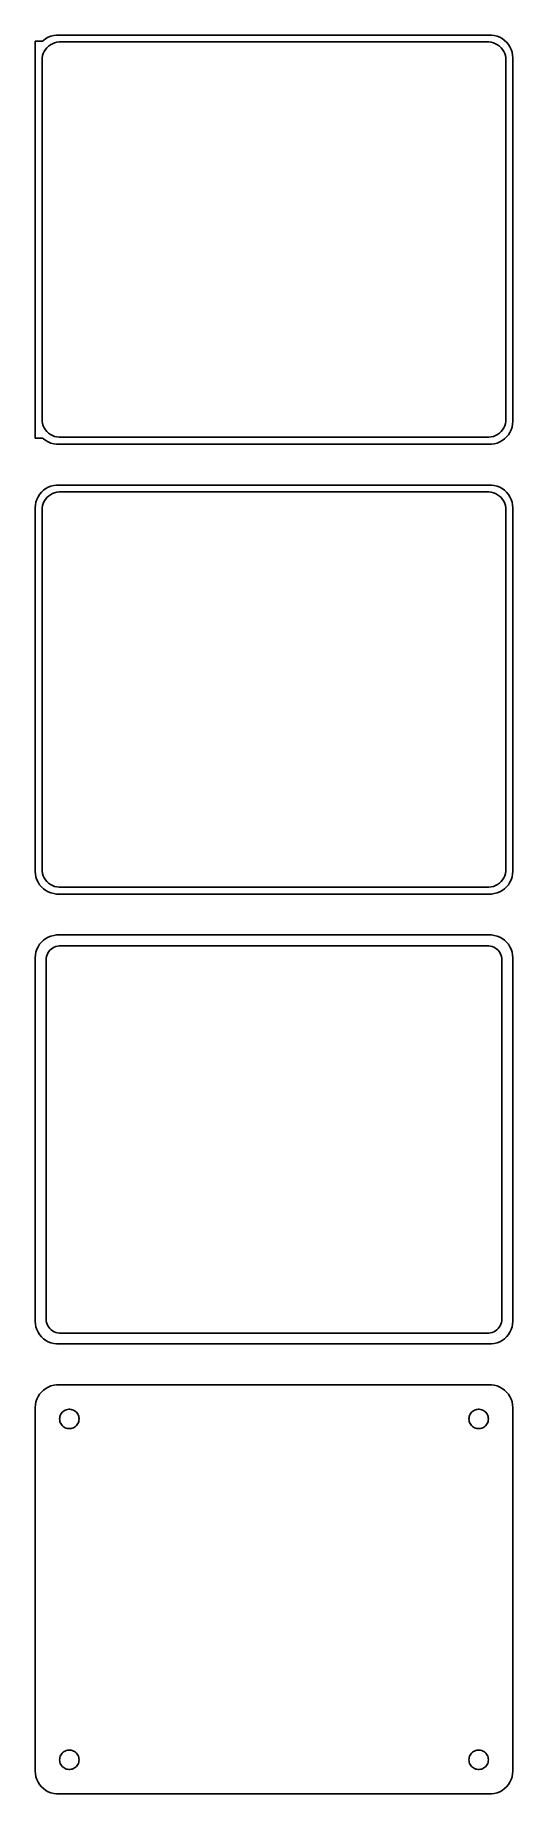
# Model space of a CAD drawing. Header units: metres. Extents: x -52 to 52, y 351 to 738.
import ezdxf

# ---------------------------------------------------------------- set-up
doc = ezdxf.new("R2010")
doc.units = ezdxf.units.M

msp = doc.modelspace()

# ---------------------------------------------------------------- linework, layer by layer
for p, q in [((-50.9, 736.653), (-52.5, 736.653)), ((-52.5, 736.653), (-52.5, 649.347)), ((-50.6871, 736.853), (-50.9, 736.653)), ((-50.1791, 737.222), (-50.6871, 736.853)), ((-49.6289, 737.524), (-50.1791, 737.222)), ((-49.9159, 735.238), (-49.5497, 735.582)), ((-49.0451, 737.755), (-49.6289, 737.524)), ((-49.5497, 735.582), (-49.1433, 735.877)), ((-49.1433, 735.877), (-48.7031, 736.119)), ((-48.4369, 737.911), (-49.0451, 737.755)), ((-48.7031, 736.119), (-48.2361, 736.304)), ((-47.8139, 737.99), (-48.4369, 737.911)), ((-48.2361, 736.304), (-47.7495, 736.429)), ((47.8139, 737.99), (-47.8139, 737.99)), ((-47.7495, 736.429), (-47.2512, 736.492)), ((-47.2512, 736.492), (47.2512, 736.492)), ((47.2512, 736.492), (47.7495, 736.429)), ((47.7495, 736.429), (48.2361, 736.304)), ((48.4369, 737.911), (47.8139, 737.99)), ((48.2361, 736.304), (48.7031, 736.119)), ((49.0451, 737.755), (48.4369, 737.911)), ((48.7031, 736.119), (49.1433, 735.877)), ((49.6289, 737.524), (49.0451, 737.755)), ((49.1433, 735.877), (49.5497, 735.582)), ((49.5497, 735.582), (49.9159, 735.238)), ((50.1791, 737.222), (49.6289, 737.524)), ((50.6871, 736.853), (50.1791, 737.222)), ((51.1448, 736.423), (50.6871, 736.853)), ((51.5451, 735.939), (51.1448, 736.423)), ((51.8815, 735.409), (51.5451, 735.939)), ((52.1489, 734.841), (51.8815, 735.409)), ((-51, 732.5), (-50.9685, 733.001)), ((-51, 653.5), (-51, 732.5)), ((-50.9685, 733.001), (-50.8743, 733.495)), ((-50.8743, 733.495), (-50.7191, 733.972)), ((-50.7191, 733.972), (-50.5052, 734.427)), ((-50.5052, 734.427), (-50.2361, 734.851)), ((-50.2361, 734.851), (-49.9159, 735.238)), ((49.9159, 735.238), (50.2361, 734.851)), ((50.2361, 734.851), (50.5052, 734.427)), ((50.5052, 734.427), (50.7191, 733.972)), ((50.7191, 733.972), (50.8743, 733.495)), ((50.8743, 733.495), (50.9685, 733.001)), ((50.9685, 733.001), (51, 732.5)), ((51, 732.5), (51, 653.5)), ((52.3429, 734.243), (52.1489, 734.841)), ((52.4606, 733.627), (52.3429, 734.243)), ((52.5, 733), (52.4606, 733.627)), ((52.5, 653), (52.5, 733)), ((-50.9685, 652.999), (-51, 653.5)), ((-50.8743, 652.505), (-50.9685, 652.999)), ((-50.7191, 652.028), (-50.8743, 652.505)), ((-50.5052, 651.573), (-50.7191, 652.028)), ((-50.2361, 651.149), (-50.5052, 651.573)), ((-49.9159, 650.762), (-50.2361, 651.149)), ((-49.5497, 650.418), (-49.9159, 650.762)), ((-49.1433, 650.123), (-49.5497, 650.418)), ((49.5497, 650.418), (49.1433, 650.123)), ((49.9159, 650.762), (49.5497, 650.418)), ((50.2361, 651.149), (49.9159, 650.762)), ((50.5052, 651.573), (50.2361, 651.149)), ((50.7191, 652.028), (50.5052, 651.573)), ((50.8743, 652.505), (50.7191, 652.028)), ((50.9685, 652.999), (50.8743, 652.505)), ((51, 653.5), (50.9685, 652.999)), ((51.5451, 650.061), (51.8815, 650.591)), ((51.8815, 650.591), (52.1489, 651.159)), ((52.1489, 651.159), (52.3429, 651.757)), ((52.3429, 651.757), (52.4606, 652.373)), ((52.4606, 652.373), (52.5, 653)), ((-52.5, 649.347), (-50.9, 649.347)), ((-50.9, 649.347), (-50.6871, 649.147)), ((-50.6871, 649.147), (-50.1791, 648.778)), ((-50.1791, 648.778), (-49.6289, 648.476)), ((-49.6289, 648.476), (-49.0451, 648.245)), ((-48.7031, 649.881), (-49.1433, 650.123)), ((-49.0451, 648.245), (-48.4369, 648.089)), ((-48.2361, 649.696), (-48.7031, 649.881)), ((-48.4369, 648.089), (-47.8139, 648.01)), ((-47.7495, 649.571), (-48.2361, 649.696)), ((-47.8139, 648.01), (47.8139, 648.01)), ((-47.2512, 649.508), (-47.7495, 649.571)), ((47.2512, 649.508), (-47.2512, 649.508)), ((47.7495, 649.571), (47.2512, 649.508)), ((48.2361, 649.696), (47.7495, 649.571)), ((47.8139, 648.01), (48.4369, 648.089)), ((48.7031, 649.881), (48.2361, 649.696)), ((48.4369, 648.089), (49.0451, 648.245)), ((49.1433, 650.123), (48.7031, 649.881)), ((49.0451, 648.245), (49.6289, 648.476)), ((49.6289, 648.476), (50.1791, 648.778)), ((50.1791, 648.778), (50.6871, 649.147)), ((50.6871, 649.147), (51.1448, 649.577)), ((51.1448, 649.577), (51.5451, 650.061)), ((-49.6289, 638.524), (-50.1791, 638.222)), ((-49.0451, 638.755), (-49.6289, 638.524)), ((-48.4369, 638.911), (-49.0451, 638.755)), ((-47.8139, 638.99), (-48.4369, 638.911)), ((47.8139, 638.99), (-47.8139, 638.99)), ((48.4369, 638.911), (47.8139, 638.99)), ((49.0451, 638.755), (48.4369, 638.911)), ((49.6289, 638.524), (49.0451, 638.755)), ((50.1791, 638.222), (49.6289, 638.524)), ((-52.3429, 635.243), (-52.4606, 634.627)), ((-52.1489, 635.841), (-52.3429, 635.243)), ((-51.8815, 636.409), (-52.1489, 635.841)), ((-51.5451, 636.939), (-51.8815, 636.409)), ((-51.1448, 637.423), (-51.5451, 636.939)), ((-50.6871, 637.853), (-51.1448, 637.423)), ((-50.8743, 634.495), (-50.7191, 634.972)), ((-50.7191, 634.972), (-50.5052, 635.427)), ((-50.1791, 638.222), (-50.6871, 637.853)), ((-50.5052, 635.427), (-50.2361, 635.851)), ((-50.2361, 635.851), (-49.9159, 636.238)), ((-49.9159, 636.238), (-49.5497, 636.582)), ((-49.5497, 636.582), (-49.1433, 636.877)), ((-49.1433, 636.877), (-48.7031, 637.119)), ((-48.7031, 637.119), (-48.2361, 637.304)), ((-48.2361, 637.304), (-47.7495, 637.429)), ((-47.7495, 637.429), (-47.2512, 637.492)), ((-47.2512, 637.492), (47.2512, 637.492)), ((47.2512, 637.492), (47.7495, 637.429)), ((47.7495, 637.429), (48.2361, 637.304)), ((48.2361, 637.304), (48.7031, 637.119)), ((48.7031, 637.119), (49.1433, 636.877)), ((49.1433, 636.877), (49.5497, 636.582)), ((49.5497, 636.582), (49.9159, 636.238)), ((49.9159, 636.238), (50.2361, 635.851)), ((50.6871, 637.853), (50.1791, 638.222)), ((50.2361, 635.851), (50.5052, 635.427)), ((50.5052, 635.427), (50.7191, 634.972)), ((51.1448, 637.423), (50.6871, 637.853)), ((50.7191, 634.972), (50.8743, 634.495)), ((51.5451, 636.939), (51.1448, 637.423)), ((51.8815, 636.409), (51.5451, 636.939)), ((52.1489, 635.841), (51.8815, 636.409)), ((52.3429, 635.243), (52.1489, 635.841)), ((52.4606, 634.627), (52.3429, 635.243)), ((-52.4606, 634.627), (-52.5, 634)), ((-52.5, 634), (-52.5, 554)), ((-51, 633.5), (-50.9685, 634.001)), ((-51, 554.5), (-51, 633.5)), ((-50.9685, 634.001), (-50.8743, 634.495)), ((50.8743, 634.495), (50.9685, 634.001)), ((50.9685, 634.001), (51, 633.5)), ((51, 633.5), (51, 554.5)), ((52.5, 634), (52.4606, 634.627)), ((52.5, 554), (52.5, 634)), ((-52.5, 554), (-52.4606, 553.373)), ((-50.9685, 553.999), (-51, 554.5)), ((-50.8743, 553.505), (-50.9685, 553.999)), ((-50.7191, 553.028), (-50.8743, 553.505)), ((50.8743, 553.505), (50.7191, 553.028)), ((50.9685, 553.999), (50.8743, 553.505)), ((51, 554.5), (50.9685, 553.999)), ((52.4606, 553.373), (52.5, 554)), ((-52.4606, 553.373), (-52.3429, 552.757)), ((-52.3429, 552.757), (-52.1489, 552.159)), ((-52.1489, 552.159), (-51.8815, 551.591)), ((-51.8815, 551.591), (-51.5451, 551.061)), ((-51.5451, 551.061), (-51.1448, 550.577)), ((-51.1448, 550.577), (-50.6871, 550.147)), ((-50.5052, 552.573), (-50.7191, 553.028)), ((-50.6871, 550.147), (-50.1791, 549.778)), ((-50.2361, 552.149), (-50.5052, 552.573)), ((-49.9159, 551.762), (-50.2361, 552.149)), ((-50.1791, 549.778), (-49.6289, 549.476)), ((-49.5497, 551.418), (-49.9159, 551.762)), ((-49.1433, 551.123), (-49.5497, 551.418)), ((-48.7031, 550.881), (-49.1433, 551.123)), ((-48.2361, 550.696), (-48.7031, 550.881)), ((-47.7495, 550.571), (-48.2361, 550.696)), ((-47.2512, 550.508), (-47.7495, 550.571)), ((47.2512, 550.508), (-47.2512, 550.508)), ((47.7495, 550.571), (47.2512, 550.508)), ((48.2361, 550.696), (47.7495, 550.571)), ((48.7031, 550.881), (48.2361, 550.696)), ((49.1433, 551.123), (48.7031, 550.881)), ((49.5497, 551.418), (49.1433, 551.123)), ((49.9159, 551.762), (49.5497, 551.418)), ((49.6289, 549.476), (50.1791, 549.778)), ((50.2361, 552.149), (49.9159, 551.762)), ((50.1791, 549.778), (50.6871, 550.147)), ((50.5052, 552.573), (50.2361, 552.149)), ((50.7191, 553.028), (50.5052, 552.573)), ((50.6871, 550.147), (51.1448, 550.577)), ((51.1448, 550.577), (51.5451, 551.061)), ((51.5451, 551.061), (51.8815, 551.591)), ((51.8815, 551.591), (52.1489, 552.159)), ((52.1489, 552.159), (52.3429, 552.757)), ((52.3429, 552.757), (52.4606, 553.373)), ((-49.6289, 549.476), (-49.0451, 549.245)), ((-49.0451, 549.245), (-48.4369, 549.089)), ((-48.4369, 549.089), (-47.8139, 549.01)), ((-47.8139, 549.01), (47.8139, 549.01)), ((47.8139, 549.01), (48.4369, 549.089)), ((48.4369, 549.089), (49.0451, 549.245)), ((49.0451, 549.245), (49.6289, 549.476)), ((-51.5451, 537.939), (-51.8815, 537.409)), ((-51.1448, 538.423), (-51.5451, 537.939)), ((-50.6871, 538.853), (-51.1448, 538.423)), ((-50.1791, 539.222), (-50.6871, 538.853)), ((-49.6289, 539.524), (-50.1791, 539.222)), ((-49.0451, 539.755), (-49.6289, 539.524)), ((-48.4369, 539.911), (-49.0451, 539.755)), ((-47.8139, 539.99), (-48.4369, 539.911)), ((47.8139, 539.99), (-47.8139, 539.99)), ((48.4369, 539.911), (47.8139, 539.99)), ((49.0451, 539.755), (48.4369, 539.911)), ((49.6289, 539.524), (49.0451, 539.755)), ((50.1791, 539.222), (49.6289, 539.524)), ((50.6871, 538.853), (50.1791, 539.222)), ((51.1448, 538.423), (50.6871, 538.853)), ((51.5451, 537.939), (51.1448, 538.423)), ((51.8815, 537.409), (51.5451, 537.939)), ((-52.4606, 535.627), (-52.5, 535)), ((-52.5, 535), (-52.5, 455)), ((-52.3429, 536.243), (-52.4606, 535.627)), ((-52.1489, 536.841), (-52.3429, 536.243)), ((-51.8815, 537.409), (-52.1489, 536.841)), ((-50.1129, 534.5), (-50.0884, 534.89)), ((-50.1129, 455.5), (-50.1129, 534.5)), ((-50.0884, 534.89), (-50.0151, 535.274)), ((-50.0151, 535.274), (-49.8943, 535.646)), ((-49.8943, 535.646), (-49.7279, 536)), ((-49.7279, 536), (-49.5184, 536.33)), ((-49.5184, 536.33), (-49.2692, 536.631)), ((-49.2692, 536.631), (-48.9842, 536.899)), ((-48.9842, 536.899), (-48.668, 537.128)), ((-48.668, 537.128), (-48.3254, 537.317)), ((-48.3254, 537.317), (-47.9619, 537.461)), ((-47.9619, 537.461), (-47.5833, 537.558)), ((-47.5833, 537.558), (-47.1954, 537.607)), ((-47.1954, 537.607), (47.1954, 537.607)), ((47.1954, 537.607), (47.5833, 537.558)), ((47.5833, 537.558), (47.9619, 537.461)), ((47.9619, 537.461), (48.3254, 537.317)), ((48.3254, 537.317), (48.668, 537.128)), ((48.668, 537.128), (48.9842, 536.899)), ((48.9842, 536.899), (49.2692, 536.631)), ((49.2692, 536.631), (49.5184, 536.33)), ((49.5184, 536.33), (49.7279, 536)), ((49.7279, 536), (49.8943, 535.646)), ((49.8943, 535.646), (50.0151, 535.274)), ((50.0151, 535.274), (50.0884, 534.89)), ((50.0884, 534.89), (50.1129, 534.5)), ((50.1129, 534.5), (50.1129, 455.5)), ((52.1489, 536.841), (51.8815, 537.409)), ((52.3429, 536.243), (52.1489, 536.841)), ((52.4606, 535.627), (52.3429, 536.243)), ((52.5, 535), (52.4606, 535.627)), ((52.5, 455), (52.5, 535)), ((-52.5, 455), (-52.4606, 454.373)), ((-52.4606, 454.373), (-52.3429, 453.757)), ((-52.3429, 453.757), (-52.1489, 453.159)), ((-52.1489, 453.159), (-51.8815, 452.591)), ((-50.0884, 455.11), (-50.1129, 455.5)), ((-50.0151, 454.726), (-50.0884, 455.11)), ((-49.8943, 454.354), (-50.0151, 454.726)), ((-49.7279, 454), (-49.8943, 454.354)), ((-49.5184, 453.67), (-49.7279, 454)), ((-49.2692, 453.369), (-49.5184, 453.67)), ((-48.9842, 453.101), (-49.2692, 453.369)), ((-48.668, 452.872), (-48.9842, 453.101)), ((-48.3254, 452.683), (-48.668, 452.872)), ((48.668, 452.872), (48.3254, 452.683)), ((48.9842, 453.101), (48.668, 452.872)), ((49.2692, 453.369), (48.9842, 453.101)), ((49.5184, 453.67), (49.2692, 453.369)), ((49.7279, 454), (49.5184, 453.67)), ((49.8943, 454.354), (49.7279, 454)), ((50.0151, 454.726), (49.8943, 454.354)), ((50.0884, 455.11), (50.0151, 454.726)), ((50.1129, 455.5), (50.0884, 455.11)), ((51.8815, 452.591), (52.1489, 453.159)), ((52.1489, 453.159), (52.3429, 453.757)), ((52.3429, 453.757), (52.4606, 454.373)), ((52.4606, 454.373), (52.5, 455)), ((-51.8815, 452.591), (-51.5451, 452.061)), ((-51.5451, 452.061), (-51.1448, 451.577)), ((-51.1448, 451.577), (-50.6871, 451.147)), ((-50.6871, 451.147), (-50.1791, 450.778)), ((-50.1791, 450.778), (-49.6289, 450.476)), ((-49.6289, 450.476), (-49.0451, 450.245)), ((-49.0451, 450.245), (-48.4369, 450.089)), ((-48.4369, 450.089), (-47.8139, 450.01)), ((-47.9619, 452.539), (-48.3254, 452.683)), ((-47.5833, 452.442), (-47.9619, 452.539)), ((-47.8139, 450.01), (47.8139, 450.01)), ((-47.1954, 452.393), (-47.5833, 452.442)), ((47.1954, 452.393), (-47.1954, 452.393)), ((47.5833, 452.442), (47.1954, 452.393)), ((47.9619, 452.539), (47.5833, 452.442)), ((47.8139, 450.01), (48.4369, 450.089)), ((48.3254, 452.683), (47.9619, 452.539)), ((48.4369, 450.089), (49.0451, 450.245)), ((49.0451, 450.245), (49.6289, 450.476)), ((49.6289, 450.476), (50.1791, 450.778)), ((50.1791, 450.778), (50.6871, 451.147)), ((50.6871, 451.147), (51.1448, 451.577)), ((51.1448, 451.577), (51.5451, 452.061)), ((51.5451, 452.061), (51.8815, 452.591)), ((-52.1489, 437.841), (-52.3429, 437.243)), ((-51.8815, 438.409), (-52.1489, 437.841)), ((-51.5451, 438.939), (-51.8815, 438.409)), ((-51.1448, 439.423), (-51.5451, 438.939)), ((-50.6871, 439.853), (-51.1448, 439.423)), ((-50.1791, 440.222), (-50.6871, 439.853)), ((-49.6289, 440.524), (-50.1791, 440.222)), ((-49.0451, 440.755), (-49.6289, 440.524)), ((-48.4369, 440.911), (-49.0451, 440.755)), ((-47.8139, 440.99), (-48.4369, 440.911)), ((47.8139, 440.99), (-47.8139, 440.99)), ((48.4369, 440.911), (47.8139, 440.99)), ((49.0451, 440.755), (48.4369, 440.911)), ((49.6289, 440.524), (49.0451, 440.755)), ((50.1791, 440.222), (49.6289, 440.524)), ((50.6871, 439.853), (50.1791, 440.222)), ((51.1448, 439.423), (50.6871, 439.853)), ((51.5451, 438.939), (51.1448, 439.423)), ((51.8815, 438.409), (51.5451, 438.939)), ((52.1489, 437.841), (51.8815, 438.409)), ((52.3429, 437.243), (52.1489, 437.841)), ((-52.4606, 436.627), (-52.5, 436)), ((-52.5, 436), (-52.5, 356)), ((-52.3429, 437.243), (-52.4606, 436.627)), ((-47.1353, 433.5), (-47.1185, 433.768)), ((-47.1185, 433.232), (-47.1353, 433.5)), ((-47.1185, 433.768), (-47.0682, 434.031)), ((-47.0682, 434.031), (-46.9853, 434.286)), ((-46.9853, 434.286), (-46.8712, 434.529)), ((-46.8712, 434.529), (-46.7275, 434.755)), ((-46.7275, 434.755), (-46.5565, 434.962)), ((-46.5565, 434.962), (-46.3611, 435.145)), ((-46.3611, 435.145), (-46.1441, 435.303)), ((-46.1441, 435.303), (-45.9092, 435.432)), ((-45.9092, 435.432), (-45.6598, 435.531)), ((-45.6598, 435.531), (-45.4001, 435.597)), ((-45.4001, 435.597), (-45.1341, 435.631)), ((-45.1341, 435.631), (-44.8659, 435.631)), ((-44.8659, 435.631), (-44.5999, 435.597)), ((-44.5999, 435.597), (-44.3401, 435.531)), ((-44.3401, 435.531), (-44.0908, 435.432)), ((-44.0908, 435.432), (-43.8559, 435.303)), ((-43.8559, 435.303), (-43.6389, 435.145)), ((-43.6389, 435.145), (-43.4434, 434.962)), ((-43.4434, 434.962), (-43.2725, 434.755)), ((-43.2725, 434.755), (-43.1288, 434.529)), ((-43.1288, 434.529), (-43.0146, 434.286)), ((-43.0146, 434.286), (-42.9318, 434.031)), ((-42.9318, 434.031), (-42.8815, 433.768)), ((-42.8815, 433.768), (-42.8647, 433.5)), ((-42.8647, 433.5), (-42.8815, 433.232)), ((42.8647, 433.5), (42.8815, 433.768)), ((42.8815, 433.232), (42.8647, 433.5)), ((42.8815, 433.768), (42.9318, 434.031)), ((42.9318, 434.031), (43.0146, 434.286)), ((43.0146, 434.286), (43.1288, 434.529)), ((43.1288, 434.529), (43.2725, 434.755)), ((43.2725, 434.755), (43.4434, 434.962)), ((43.4434, 434.962), (43.6389, 435.145)), ((43.6389, 435.145), (43.8559, 435.303)), ((43.8559, 435.303), (44.0908, 435.432)), ((44.0908, 435.432), (44.3401, 435.531)), ((44.3401, 435.531), (44.5999, 435.597)), ((44.5999, 435.597), (44.8659, 435.631)), ((44.8659, 435.631), (45.1341, 435.631)), ((45.1341, 435.631), (45.4001, 435.597)), ((45.4001, 435.597), (45.6598, 435.531)), ((45.6598, 435.531), (45.9092, 435.432)), ((45.9092, 435.432), (46.1441, 435.303)), ((46.1441, 435.303), (46.3611, 435.145)), ((46.3611, 435.145), (46.5565, 434.962)), ((46.5565, 434.962), (46.7275, 434.755)), ((46.7275, 434.755), (46.8712, 434.529)), ((46.8712, 434.529), (46.9853, 434.286)), ((46.9853, 434.286), (47.0682, 434.031)), ((47.0682, 434.031), (47.1185, 433.768)), ((47.1185, 433.768), (47.1353, 433.5)), ((47.1353, 433.5), (47.1185, 433.232)), ((52.4606, 436.627), (52.3429, 437.243)), ((52.5, 436), (52.4606, 436.627)), ((52.5, 356), (52.5, 436)), ((-47.0682, 432.969), (-47.1185, 433.232)), ((-46.9853, 432.714), (-47.0682, 432.969)), ((-46.8712, 432.471), (-46.9853, 432.714)), ((-46.7275, 432.245), (-46.8712, 432.471)), ((-46.5565, 432.038), (-46.7275, 432.245)), ((-46.3611, 431.855), (-46.5565, 432.038)), ((-46.1441, 431.697), (-46.3611, 431.855)), ((-45.9092, 431.568), (-46.1441, 431.697)), ((-45.6598, 431.469), (-45.9092, 431.568)), ((-45.4001, 431.403), (-45.6598, 431.469)), ((-45.1341, 431.369), (-45.4001, 431.403)), ((-44.8659, 431.369), (-45.1341, 431.369)), ((-44.5999, 431.403), (-44.8659, 431.369)), ((-44.3401, 431.469), (-44.5999, 431.403)), ((-44.0908, 431.568), (-44.3401, 431.469)), ((-43.8559, 431.697), (-44.0908, 431.568)), ((-43.6389, 431.855), (-43.8559, 431.697)), ((-43.4434, 432.038), (-43.6389, 431.855)), ((-43.2725, 432.245), (-43.4434, 432.038)), ((-43.1288, 432.471), (-43.2725, 432.245)), ((-43.0146, 432.714), (-43.1288, 432.471)), ((-42.9318, 432.969), (-43.0146, 432.714)), ((-42.8815, 433.232), (-42.9318, 432.969)), ((42.9318, 432.969), (42.8815, 433.232)), ((43.0146, 432.714), (42.9318, 432.969)), ((43.1288, 432.471), (43.0146, 432.714)), ((43.2725, 432.245), (43.1288, 432.471)), ((43.4434, 432.038), (43.2725, 432.245)), ((43.6389, 431.855), (43.4434, 432.038)), ((43.8559, 431.697), (43.6389, 431.855)), ((44.0908, 431.568), (43.8559, 431.697)), ((44.3401, 431.469), (44.0908, 431.568)), ((44.5999, 431.403), (44.3401, 431.469)), ((44.8659, 431.369), (44.5999, 431.403)), ((45.1341, 431.369), (44.8659, 431.369)), ((45.4001, 431.403), (45.1341, 431.369)), ((45.6598, 431.469), (45.4001, 431.403)), ((45.9092, 431.568), (45.6598, 431.469)), ((46.1441, 431.697), (45.9092, 431.568)), ((46.3611, 431.855), (46.1441, 431.697)), ((46.5565, 432.038), (46.3611, 431.855)), ((46.7275, 432.245), (46.5565, 432.038)), ((46.8712, 432.471), (46.7275, 432.245)), ((46.9853, 432.714), (46.8712, 432.471)), ((47.0682, 432.969), (46.9853, 432.714)), ((47.1185, 433.232), (47.0682, 432.969)), ((-46.7275, 359.755), (-46.5565, 359.962)), ((-46.5565, 359.962), (-46.3611, 360.145)), ((-46.3611, 360.145), (-46.1441, 360.303)), ((-46.1441, 360.303), (-45.9092, 360.432)), ((-45.9092, 360.432), (-45.6598, 360.531)), ((-45.6598, 360.531), (-45.4001, 360.597)), ((-45.4001, 360.597), (-45.1341, 360.631)), ((-45.1341, 360.631), (-44.8659, 360.631)), ((-44.8659, 360.631), (-44.5999, 360.597)), ((-44.5999, 360.597), (-44.3401, 360.531)), ((-44.3401, 360.531), (-44.0908, 360.432)), ((-44.0908, 360.432), (-43.8559, 360.303)), ((-43.8559, 360.303), (-43.6389, 360.145)), ((-43.6389, 360.145), (-43.4434, 359.962)), ((-43.4434, 359.962), (-43.2725, 359.755)), ((43.2725, 359.755), (43.4434, 359.962)), ((43.4434, 359.962), (43.6389, 360.145)), ((43.6389, 360.145), (43.8559, 360.303)), ((43.8559, 360.303), (44.0908, 360.432)), ((44.0908, 360.432), (44.3401, 360.531)), ((44.3401, 360.531), (44.5999, 360.597)), ((44.5999, 360.597), (44.8659, 360.631)), ((44.8659, 360.631), (45.1341, 360.631)), ((45.1341, 360.631), (45.4001, 360.597)), ((45.4001, 360.597), (45.6598, 360.531)), ((45.6598, 360.531), (45.9092, 360.432)), ((45.9092, 360.432), (46.1441, 360.303)), ((46.1441, 360.303), (46.3611, 360.145)), ((46.3611, 360.145), (46.5565, 359.962)), ((46.5565, 359.962), (46.7275, 359.755)), ((-47.1353, 358.5), (-47.1185, 358.768)), ((-47.1185, 358.232), (-47.1353, 358.5)), ((-47.1185, 358.768), (-47.0682, 359.031)), ((-47.0682, 357.969), (-47.1185, 358.232)), ((-47.0682, 359.031), (-46.9853, 359.286)), ((-46.9853, 357.714), (-47.0682, 357.969)), ((-46.9853, 359.286), (-46.8712, 359.529)), ((-46.8712, 357.471), (-46.9853, 357.714)), ((-46.8712, 359.529), (-46.7275, 359.755)), ((-46.7275, 357.245), (-46.8712, 357.471)), ((-46.5565, 357.038), (-46.7275, 357.245)), ((-46.3611, 356.855), (-46.5565, 357.038)), ((-46.1441, 356.697), (-46.3611, 356.855)), ((-45.9092, 356.568), (-46.1441, 356.697)), ((-45.6598, 356.469), (-45.9092, 356.568)), ((-45.4001, 356.403), (-45.6598, 356.469)), ((-45.1341, 356.369), (-45.4001, 356.403)), ((-44.8659, 356.369), (-45.1341, 356.369)), ((-44.5999, 356.403), (-44.8659, 356.369)), ((-44.3401, 356.469), (-44.5999, 356.403)), ((-44.0908, 356.568), (-44.3401, 356.469)), ((-43.8559, 356.697), (-44.0908, 356.568)), ((-43.6389, 356.855), (-43.8559, 356.697)), ((-43.4434, 357.038), (-43.6389, 356.855)), ((-43.2725, 357.245), (-43.4434, 357.038)), ((-43.2725, 359.755), (-43.1288, 359.529)), ((-43.1288, 357.471), (-43.2725, 357.245)), ((-43.1288, 359.529), (-43.0146, 359.286)), ((-43.0146, 357.714), (-43.1288, 357.471)), ((-43.0146, 359.286), (-42.9318, 359.031)), ((-42.9318, 357.969), (-43.0146, 357.714)), ((-42.9318, 359.031), (-42.8815, 358.768)), ((-42.8815, 358.232), (-42.9318, 357.969)), ((-42.8815, 358.768), (-42.8647, 358.5)), ((-42.8647, 358.5), (-42.8815, 358.232)), ((42.8647, 358.5), (42.8815, 358.768)), ((42.8815, 358.232), (42.8647, 358.5)), ((42.8815, 358.768), (42.9318, 359.031)), ((42.9318, 357.969), (42.8815, 358.232)), ((42.9318, 359.031), (43.0146, 359.286)), ((43.0146, 357.714), (42.9318, 357.969)), ((43.0146, 359.286), (43.1288, 359.529)), ((43.1288, 357.471), (43.0146, 357.714)), ((43.1288, 359.529), (43.2725, 359.755)), ((43.2725, 357.245), (43.1288, 357.471)), ((43.4434, 357.038), (43.2725, 357.245)), ((43.6389, 356.855), (43.4434, 357.038)), ((43.8559, 356.697), (43.6389, 356.855)), ((44.0908, 356.568), (43.8559, 356.697)), ((44.3401, 356.469), (44.0908, 356.568)), ((44.5999, 356.403), (44.3401, 356.469)), ((44.8659, 356.369), (44.5999, 356.403)), ((45.1341, 356.369), (44.8659, 356.369)), ((45.4001, 356.403), (45.1341, 356.369)), ((45.6598, 356.469), (45.4001, 356.403)), ((45.9092, 356.568), (45.6598, 356.469)), ((46.1441, 356.697), (45.9092, 356.568)), ((46.3611, 356.855), (46.1441, 356.697)), ((46.5565, 357.038), (46.3611, 356.855)), ((46.7275, 357.245), (46.5565, 357.038)), ((46.7275, 359.755), (46.8712, 359.529)), ((46.8712, 357.471), (46.7275, 357.245)), ((46.8712, 359.529), (46.9853, 359.286)), ((46.9853, 357.714), (46.8712, 357.471)), ((46.9853, 359.286), (47.0682, 359.031)), ((47.0682, 357.969), (46.9853, 357.714)), ((47.0682, 359.031), (47.1185, 358.768)), ((47.1185, 358.232), (47.0682, 357.969)), ((47.1185, 358.768), (47.1353, 358.5)), ((47.1353, 358.5), (47.1185, 358.232)), ((-52.5, 356), (-52.4606, 355.373)), ((-52.4606, 355.373), (-52.3429, 354.757)), ((-52.3429, 354.757), (-52.1489, 354.159)), ((-52.1489, 354.159), (-51.8815, 353.591)), ((-51.8815, 353.591), (-51.5451, 353.061)), ((-51.5451, 353.061), (-51.1448, 352.577)), ((-51.1448, 352.577), (-50.6871, 352.147)), ((50.6871, 352.147), (51.1448, 352.577)), ((51.1448, 352.577), (51.5451, 353.061)), ((51.5451, 353.061), (51.8815, 353.591)), ((51.8815, 353.591), (52.1489, 354.159)), ((52.1489, 354.159), (52.3429, 354.757)), ((52.3429, 354.757), (52.4606, 355.373)), ((52.4606, 355.373), (52.5, 356)), ((-50.6871, 352.147), (-50.1791, 351.778)), ((-50.1791, 351.778), (-49.6289, 351.476)), ((-49.6289, 351.476), (-49.0451, 351.245)), ((-49.0451, 351.245), (-48.4369, 351.089)), ((-48.4369, 351.089), (-47.8139, 351.01)), ((-47.8139, 351.01), (47.8139, 351.01)), ((47.8139, 351.01), (48.4369, 351.089)), ((48.4369, 351.089), (49.0451, 351.245)), ((49.0451, 351.245), (49.6289, 351.476)), ((49.6289, 351.476), (50.1791, 351.778)), ((50.1791, 351.778), (50.6871, 352.147))]:
    msp.add_line(p, q)

doc.saveas('drawing.dxf')
